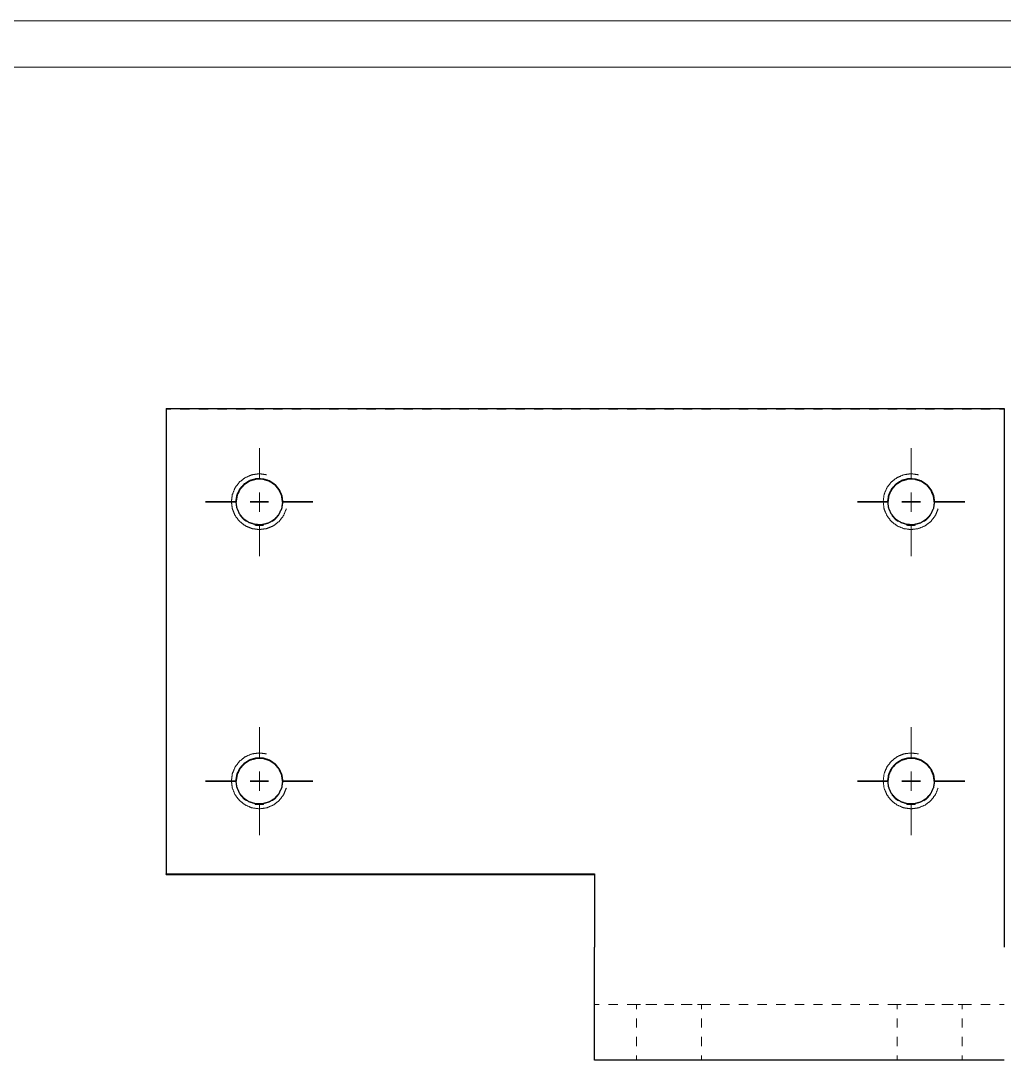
# Model space of a CAD drawing. Header units: millimetres. Extents: x 0 to 420, y 0 to 732.
# Drawn here: x 210 to 315.6, y 185.3 to 297 of the extents above; entities that cross this region are included whole.
import ezdxf

# ---------------------------------------------------------------- set-up
doc = ezdxf.new("R2010")
doc.units = ezdxf.units.MM
doc.layers.add('1', color=7, linetype='Continuous', true_color=0xffffff)

msp = doc.modelspace()

# ---------------------------------------------------------------- linework, layer by layer
at = {"layer": '1', "color": 132, "linetype": 'Continuous', "lineweight": 18}
for p, q in [((420, 297), (0, 297)), ((415, 292), (25, 292))]:
    msp.add_line(p, q, dxfattribs=at)
at = {"layer": '1', "color": 252, "linetype": 'Continuous', "lineweight": 25}
for p, q in [((225.62, 255.34), (315.62, 255.34)), ((225.62, 255.34), (225.62, 205.34)), ((315.62, 255.34), (315.62, 197.47)), ((225.62, 205.27), (225.62, 205.34)), ((225.62, 205.34), (271.62, 205.34)), ((225.62, 205.27), (271.62, 205.27)), ((271.62, 205.34), (271.62, 197.47)), ((315.62, 185.33), (271.62, 185.33))]:
    msp.add_line(p, q, dxfattribs=at)
at = {"layer": '1', "color": 43, "linetype": 'Continuous', "lineweight": 18}
for p, q in [((225.62, 255.27), (226.12, 255.27)), ((227.12, 255.27), (228.12, 255.27)), ((229.12, 255.27), (230.12, 255.27)), ((231.12, 255.27), (232.12, 255.27)), ((233.12, 255.27), (234.12, 255.27)), ((235.12, 255.27), (236.12, 255.27)), ((237.12, 255.27), (238.12, 255.27)), ((239.12, 255.27), (240.12, 255.27)), ((241.12, 255.27), (242.12, 255.27)), ((243.12, 255.27), (244.12, 255.27)), ((245.12, 255.27), (246.12, 255.27)), ((247.12, 255.27), (248.12, 255.27)), ((249.12, 255.27), (250.12, 255.27)), ((251.12, 255.27), (252.12, 255.27)), ((253.12, 255.27), (254.12, 255.27)), ((255.12, 255.27), (256.12, 255.27)), ((257.12, 255.27), (258.12, 255.27)), ((259.12, 255.27), (260.12, 255.27)), ((261.12, 255.27), (262.12, 255.27)), ((263.12, 255.27), (264.12, 255.27)), ((265.12, 255.27), (266.12, 255.27)), ((267.12, 255.27), (268.12, 255.27)), ((269.12, 255.27), (270.12, 255.27)), ((271.12, 255.27), (272.12, 255.27)), ((273.12, 255.27), (274.12, 255.27)), ((275.12, 255.27), (276.12, 255.27)), ((277.12, 255.27), (278.12, 255.27)), ((279.12, 255.27), (280.12, 255.27)), ((281.12, 255.27), (282.12, 255.27)), ((283.12, 255.27), (284.12, 255.27)), ((285.12, 255.27), (286.12, 255.27)), ((287.12, 255.27), (288.12, 255.27)), ((289.12, 255.27), (290.12, 255.27)), ((291.12, 255.27), (292.12, 255.27)), ((293.12, 255.27), (294.12, 255.27)), ((295.12, 255.27), (296.12, 255.27)), ((297.12, 255.27), (298.12, 255.27)), ((299.12, 255.27), (300.12, 255.27)), ((301.12, 255.27), (302.12, 255.27)), ((303.12, 255.27), (304.12, 255.27)), ((305.12, 255.27), (306.12, 255.27)), ((307.12, 255.27), (308.12, 255.27)), ((309.12, 255.27), (310.12, 255.27)), ((311.12, 255.27), (312.12, 255.27)), ((313.12, 255.27), (314.12, 255.27)), ((315.12, 255.27), (315.62, 255.27)), ((233.12, 245.34), (233.12, 245.32)), ((233.12, 245.3), (233.18, 244.81)), ((233.12, 245.29), (233.12, 245.27)), ((238.05, 244.81), (238.12, 245.3)), ((238.12, 245.32), (238.12, 245.34)), ((238.12, 245.27), (238.12, 245.29)), ((303.12, 245.34), (303.12, 245.32)), ((303.12, 245.29), (303.12, 245.27)), ((303.12, 245.27), (303.19, 244.78)), ((308.05, 244.78), (308.12, 245.27)), ((308.12, 245.32), (308.12, 245.34)), ((308.12, 245.27), (308.12, 245.29)), ((233.12, 215.34), (233.12, 215.32)), ((233.12, 215.3), (233.18, 214.81)), ((233.12, 215.29), (233.12, 215.27)), ((238.05, 214.81), (238.12, 215.3)), ((238.12, 215.32), (238.12, 215.34)), ((238.12, 215.27), (238.12, 215.29)), ((303.12, 215.34), (303.12, 215.32)), ((303.12, 215.29), (303.12, 215.27)), ((303.12, 215.27), (303.19, 214.79)), ((308.05, 214.79), (308.12, 215.27)), ((308.12, 215.32), (308.12, 215.34)), ((308.12, 215.27), (308.12, 215.29)), ((272.12, 191.33), (271.62, 191.33)), ((271.62, 191.33), (272.12, 191.33)), ((274.12, 191.33), (273.12, 191.33)), ((273.12, 191.33), (274.12, 191.33)), ((276.12, 191.33), (275.12, 191.33)), ((275.12, 191.33), (276.12, 191.33)), ((276.12, 191.33), (276.12, 190.83)), ((278.12, 191.33), (277.12, 191.33)), ((277.12, 191.33), (278.12, 191.33)), ((280.12, 191.33), (279.12, 191.33)), ((279.12, 191.33), (280.12, 191.33)), ((282.12, 191.33), (281.12, 191.33)), ((281.12, 191.33), (282.12, 191.33)), ((284.12, 191.33), (283.12, 191.33)), ((283.12, 191.33), (283.12, 190.83)), ((283.12, 191.33), (284.12, 191.33)), ((286.12, 191.33), (285.12, 191.33)), ((285.12, 191.33), (286.12, 191.33)), ((288.12, 191.33), (287.12, 191.33)), ((287.12, 191.33), (288.12, 191.33)), ((290.12, 191.33), (289.12, 191.33)), ((289.12, 191.33), (290.12, 191.33)), ((292.12, 191.33), (291.12, 191.33)), ((291.12, 191.33), (292.12, 191.33)), ((294.12, 191.33), (293.12, 191.33)), ((293.12, 191.33), (294.12, 191.33)), ((296.12, 191.33), (295.12, 191.33)), ((295.12, 191.33), (296.12, 191.33)), ((298.12, 191.33), (297.12, 191.33)), ((297.12, 191.33), (298.12, 191.33)), ((300.12, 191.33), (299.12, 191.33)), ((299.12, 191.33), (300.12, 191.33)), ((302.12, 191.33), (301.12, 191.33)), ((301.12, 191.33), (302.12, 191.33)), ((304.12, 191.33), (303.12, 191.33)), ((303.12, 191.33), (304.12, 191.33)), ((304.12, 191.33), (304.12, 190.83)), ((306.12, 191.33), (305.12, 191.33)), ((305.12, 191.33), (306.12, 191.33)), ((308.12, 191.33), (307.12, 191.33)), ((307.12, 191.33), (308.12, 191.33)), ((310.12, 191.33), (309.12, 191.33)), ((309.12, 191.33), (310.12, 191.33)), ((312.12, 191.33), (311.12, 191.33)), ((311.12, 191.33), (311.12, 190.83)), ((311.12, 191.33), (312.12, 191.33)), ((314.12, 191.33), (313.12, 191.33)), ((313.12, 191.33), (314.12, 191.33)), ((315.62, 191.33), (315.12, 191.33)), ((315.12, 191.33), (315.62, 191.33)), ((276.12, 189.83), (276.12, 188.83)), ((283.12, 189.83), (283.12, 188.83)), ((304.12, 189.83), (304.12, 188.83)), ((311.12, 189.83), (311.12, 188.83)), ((276.12, 187.83), (276.12, 186.83)), ((283.12, 187.83), (283.12, 186.83)), ((304.12, 187.83), (304.12, 186.83)), ((311.12, 187.83), (311.12, 186.83)), ((276.12, 185.83), (276.12, 185.33)), ((283.12, 185.83), (283.12, 185.33)), ((304.12, 185.83), (304.12, 185.33)), ((311.12, 185.83), (311.12, 185.33))]:
    msp.add_line(p, q, dxfattribs=at)
at = {"layer": '1', "color": 252, "linetype": 'Continuous', "lineweight": 18}
for p, q in [((235.62, 247.93), (235.62, 251.1)), ((235.62, 247.86), (235.62, 251.03)), ((305.62, 247.93), (305.62, 251.1)), ((305.62, 247.86), (305.62, 251.03)), ((235.62, 244.33), (235.62, 246.34)), ((235.62, 244.26), (235.62, 246.27)), ((305.62, 244.33), (305.62, 246.34)), ((305.62, 244.26), (305.62, 246.27)), ((233.03, 245.34), (229.85, 245.34)), ((233.03, 245.27), (229.85, 245.27)), ((234.62, 245.34), (236.62, 245.34)), ((234.62, 245.27), (236.62, 245.27)), ((238.21, 245.34), (241.38, 245.34)), ((238.21, 245.27), (241.38, 245.27)), ((303.03, 245.34), (299.85, 245.34)), ((303.03, 245.27), (299.85, 245.27)), ((304.62, 245.34), (306.62, 245.34)), ((304.62, 245.27), (306.62, 245.27)), ((308.21, 245.34), (311.38, 245.34)), ((308.21, 245.27), (311.38, 245.27)), ((235.62, 242.75), (235.62, 239.57)), ((235.62, 242.68), (235.62, 239.5)), ((305.62, 242.75), (305.62, 239.57)), ((305.62, 242.68), (305.62, 239.5)), ((235.62, 217.93), (235.62, 221.1)), ((235.62, 217.86), (235.62, 221.04)), ((305.62, 217.93), (305.62, 221.1)), ((305.62, 217.86), (305.62, 221.04)), ((235.62, 214.33), (235.62, 216.34)), ((235.62, 214.27), (235.62, 216.27)), ((305.62, 214.33), (305.62, 216.34)), ((305.62, 214.27), (305.62, 216.27)), ((233.03, 215.34), (229.85, 215.34)), ((233.03, 215.27), (229.85, 215.27)), ((234.62, 215.34), (236.62, 215.34)), ((234.62, 215.27), (236.62, 215.27)), ((238.21, 215.34), (241.38, 215.34)), ((238.21, 215.27), (241.38, 215.27)), ((303.03, 215.34), (299.85, 215.34)), ((303.03, 215.27), (299.85, 215.27)), ((304.62, 215.34), (306.62, 215.34)), ((304.62, 215.27), (306.62, 215.27)), ((308.21, 215.34), (311.38, 215.34)), ((308.21, 215.27), (311.38, 215.27)), ((235.62, 212.75), (235.62, 209.57)), ((235.62, 212.68), (235.62, 209.5)), ((305.62, 212.75), (305.62, 209.57)), ((305.62, 212.68), (305.62, 209.5))]:
    msp.add_line(p, q, dxfattribs=at)
at = {"layer": '1', "color": 252, "linetype": 'Continuous', "lineweight": 13}
for points, knots in [([(236.4, 248.23), (235.62, 248.34), (234.84, 248.23), (234.12, 247.93), (233.5, 247.46), (233.02, 246.84), (232.72, 246.11), (232.62, 245.34), (232.72, 244.56), (233.02, 243.84), (233.5, 243.21), (234.12, 242.74), (234.84, 242.44), (235.62, 242.34), (236.4, 242.44), (237.12, 242.74), (237.74, 243.21), (238.22, 243.84), (238.52, 244.56)], [0, 0, 0.055558, 0.111114, 0.166672, 0.222227, 0.277783, 0.333337, 0.38889, 0.444444, 0.499998, 0.555552, 0.611108, 0.666665, 0.722222, 0.77778, 0.833336, 0.888891, 0.944446, 1, 1]), ([(306.4, 248.23), (305.62, 248.34), (304.84, 248.23), (304.12, 247.93), (303.5, 247.46), (303.02, 246.84), (302.72, 246.11), (302.62, 245.34), (302.72, 244.56), (303.02, 243.84), (303.5, 243.21), (304.12, 242.74), (304.84, 242.44), (305.62, 242.34), (306.4, 242.44), (307.12, 242.74), (307.74, 243.21), (308.22, 243.84), (308.52, 244.56)], [0, 0, 0.055557, 0.111115, 0.166671, 0.222226, 0.277783, 0.333336, 0.38889, 0.444444, 0.499998, 0.555553, 0.611108, 0.666664, 0.722222, 0.777779, 0.833336, 0.888892, 0.944446, 1, 1]), ([(236.4, 218.24), (235.62, 218.34), (234.84, 218.24), (234.12, 217.94), (233.5, 217.46), (233.02, 216.84), (232.72, 216.11), (232.62, 215.34), (232.72, 214.56), (233.02, 213.84), (233.5, 213.22), (234.12, 212.74), (234.84, 212.44), (235.62, 212.34), (236.4, 212.44), (237.12, 212.74), (237.74, 213.22), (238.22, 213.84), (238.52, 214.56)], [0, 0, 0.055558, 0.111114, 0.166671, 0.222227, 0.277782, 0.333336, 0.388889, 0.444443, 0.499997, 0.555552, 0.611108, 0.666665, 0.722221, 0.777779, 0.833335, 0.88889, 0.944446, 1, 1]), ([(306.4, 218.24), (305.62, 218.34), (304.84, 218.24), (304.12, 217.94), (303.5, 217.46), (303.02, 216.84), (302.72, 216.11), (302.62, 215.34), (302.72, 214.56), (303.02, 213.84), (303.5, 213.22), (304.12, 212.74), (304.84, 212.44), (305.62, 212.34), (306.4, 212.44), (307.12, 212.74), (307.74, 213.22), (308.22, 213.84), (308.52, 214.56)], [0, 0, 0.055556, 0.111114, 0.16667, 0.222226, 0.277782, 0.333336, 0.388889, 0.444443, 0.499996, 0.555553, 0.611108, 0.666664, 0.722222, 0.777778, 0.833335, 0.888891, 0.944446, 1, 1])]:
    msp.add_open_spline(points, degree=1, knots=knots, dxfattribs=at)
at = {"layer": '1', "color": 252, "linetype": 'Continuous', "lineweight": 25}
for points, knots in [([(237.74, 246.65), (237.29, 247.2), (236.7, 247.59), (236.02, 247.8), (235.3, 247.82), (234.62, 247.63), (234.01, 247.25), (233.54, 246.72), (233.23, 246.08), (233.12, 245.38), (233.21, 244.67), (233.49, 244.02), (233.95, 243.47), (234.54, 243.08), (235.22, 242.87), (235.93, 242.86), (236.62, 243.04), (237.22, 243.42), (237.7, 243.95), (238.01, 244.59), (238.12, 245.29), (238.03, 246), (237.74, 246.65)], [0, 0, 0.045454, 0.09091, 0.136365, 0.181821, 0.227277, 0.272731, 0.318186, 0.36364, 0.409094, 0.454547, 0.5, 0.545455, 0.59091, 0.636366, 0.681821, 0.727276, 0.772733, 0.818187, 0.86364, 0.909093, 0.954546, 1, 1]), ([(237.74, 246.58), (237.29, 247.13), (236.69, 247.53), (236.01, 247.74), (235.3, 247.75), (234.61, 247.56), (234.01, 247.18), (233.54, 246.65), (233.23, 246.01), (233.12, 245.3)], [0, 0, 0.111109, 0.222221, 0.333335, 0.444447, 0.555563, 0.666672, 0.777784, 0.888893, 1, 1]), ([(307.74, 246.65), (307.29, 247.2), (306.7, 247.59), (306.02, 247.8), (305.3, 247.82), (304.62, 247.63), (304.01, 247.25), (303.54, 246.72), (303.23, 246.08), (303.12, 245.38), (303.21, 244.67), (303.49, 244.02), (303.95, 243.47), (304.54, 243.08), (305.22, 242.87), (305.93, 242.86), (306.62, 243.04), (307.22, 243.42), (307.7, 243.95), (308.01, 244.59), (308.12, 245.29), (308.03, 246), (307.74, 246.65)], [0, 0, 0.045455, 0.090909, 0.136366, 0.181821, 0.227278, 0.272732, 0.318187, 0.36364, 0.409094, 0.454547, 0.5, 0.545454, 0.59091, 0.636365, 0.681821, 0.727277, 0.772732, 0.818186, 0.86364, 0.909093, 0.954546, 1, 1]), ([(307.74, 246.58), (307.28, 247.13), (306.69, 247.53), (306, 247.74), (305.29, 247.75), (304.6, 247.55), (303.99, 247.17), (303.52, 246.63), (303.22, 245.98), (303.12, 245.27)], [0, 0, 0.111109, 0.222223, 0.333336, 0.44445, 0.555562, 0.666676, 0.777786, 0.888894, 1, 1]), ([(238.12, 245.3), (238.02, 245.97), (237.74, 246.58)], [0, 0, 0.499994, 1, 1]), ([(308.12, 245.27), (308.02, 245.95), (307.74, 246.58)], [0, 0, 0.499993, 1, 1]), ([(237.74, 216.65), (237.29, 217.2), (236.7, 217.59), (236.02, 217.81), (235.3, 217.82), (234.62, 217.63), (234.01, 217.25), (233.54, 216.72), (233.23, 216.08), (233.12, 215.38), (233.21, 214.67), (233.49, 214.02), (233.95, 213.48), (234.54, 213.08), (235.22, 212.87), (235.93, 212.86), (236.62, 213.05), (237.22, 213.42), (237.7, 213.95), (238.01, 214.59), (238.12, 215.3), (238.03, 216), (237.74, 216.65)], [0, 0, 0.045454, 0.09091, 0.136364, 0.181821, 0.227276, 0.272732, 0.318186, 0.363639, 0.409093, 0.454546, 0.5, 0.545455, 0.590909, 0.636365, 0.68182, 0.727276, 0.772733, 0.818187, 0.863639, 0.909093, 0.954546, 1, 1]), ([(307.74, 216.65), (307.29, 217.2), (306.7, 217.59), (306.02, 217.81), (305.3, 217.82), (304.62, 217.63), (304.01, 217.25), (303.54, 216.72), (303.23, 216.08), (303.12, 215.38), (303.21, 214.67), (303.49, 214.02), (303.95, 213.48), (304.54, 213.08), (305.22, 212.87), (305.93, 212.86), (306.62, 213.05), (307.22, 213.42), (307.7, 213.95), (308.01, 214.59), (308.12, 215.3), (308.03, 216), (307.74, 216.65)], [0, 0, 0.045455, 0.090909, 0.136365, 0.18182, 0.227277, 0.272733, 0.318187, 0.363639, 0.409093, 0.454546, 0.5, 0.545454, 0.59091, 0.636365, 0.681821, 0.727277, 0.772732, 0.818186, 0.863639, 0.909093, 0.954546, 1, 1]), ([(237.74, 216.59), (237.29, 217.13), (236.69, 217.53), (236.01, 217.74), (235.3, 217.75), (234.61, 217.56), (234.01, 217.18), (233.54, 216.65), (233.23, 216.01), (233.12, 215.3)], [0, 0, 0.111112, 0.222221, 0.333336, 0.444448, 0.555564, 0.666673, 0.777784, 0.888894, 1, 1]), ([(307.74, 216.59), (307.28, 217.13), (306.69, 217.53), (306, 217.74), (305.29, 217.75), (304.6, 217.55), (303.99, 217.17), (303.52, 216.63), (303.22, 215.98), (303.12, 215.27)], [0, 0, 0.111112, 0.222226, 0.333337, 0.444451, 0.555563, 0.666677, 0.777787, 0.888894, 1, 1]), ([(238.12, 215.3), (238.02, 215.97), (237.74, 216.59)], [0, 0, 0.500001, 1, 1]), ([(308.12, 215.27), (308.02, 215.95), (307.74, 216.59)], [0, 0, 0.500007, 1, 1]), ([(271.62, 185.33), (271.62, 185.44), (271.62, 186.26), (271.62, 187.85), (271.62, 190.09), (271.62, 192.83), (271.62, 194.33), (271.62, 197.47)], [0, 0, 0.008581, 0.076342, 0.20718, 0.392051, 0.618175, 0.741904, 1, 1])]:
    msp.add_open_spline(points, degree=1, knots=knots, dxfattribs=at)
at = {"layer": '1', "color": 43, "linetype": 'Continuous', "lineweight": 18}
for points, knots in [([(233.53, 243.9), (233.97, 243.39), (234.23, 243.22)], [0, 0, 0.681779, 1, 1]), ([(237, 243.22), (237.27, 243.39), (237.7, 243.9)], [0, 0, 0.318238, 1, 1]), ([(303.55, 243.88), (303.98, 243.38), (304.24, 243.21)], [0, 0, 0.681773, 1, 1]), ([(306.99, 243.21), (307.26, 243.38), (307.69, 243.88)], [0, 0, 0.318215, 1, 1]), ([(235.13, 242.83), (235.26, 242.79), (235.98, 242.79), (236.11, 242.83)], [0, 0, 0.136341, 0.863645, 1, 1]), ([(305.14, 242.83), (305.26, 242.79), (305.97, 242.79), (306.1, 242.83)], [0, 0, 0.136367, 0.863654, 1, 1]), ([(233.53, 213.9), (233.97, 213.39), (234.23, 213.22)], [0, 0, 0.681779, 1, 1]), ([(237, 213.22), (237.27, 213.39), (237.7, 213.9)], [0, 0, 0.318238, 1, 1]), ([(303.55, 213.88), (303.98, 213.38), (304.24, 213.21)], [0, 0, 0.681773, 1, 1]), ([(306.99, 213.21), (307.26, 213.38), (307.69, 213.88)], [0, 0, 0.318215, 1, 1]), ([(235.13, 212.83), (235.26, 212.8), (235.98, 212.8), (236.11, 212.83)], [0, 0, 0.136337, 0.863649, 1, 1]), ([(305.14, 212.83), (305.26, 212.8), (305.97, 212.8), (306.1, 212.83)], [0, 0, 0.136367, 0.863654, 1, 1]), ([(276.56, 191.33), (276.22, 191.33), (276.12, 191.33)], [0, 0, 0.767552, 1, 1]), ([(276.12, 191.33), (276.22, 191.33), (276.56, 191.33)], [0, 0, 0.232448, 1, 1]), ([(280.06, 191.33), (279.2, 191.33), (279.18, 191.33)], [0, 0, 0.982164, 1, 1]), ([(279.18, 191.33), (280.04, 191.33), (280.06, 191.33)], [0, 0, 0.982164, 1, 1]), ([(283.12, 191.33), (283.02, 191.33), (282.68, 191.33)], [0, 0, 0.232459, 1, 1]), ([(282.68, 191.33), (282.72, 191.33), (283.12, 191.33)], [0, 0, 0.083629, 1, 1]), ([(304.56, 191.33), (304.52, 191.33), (304.12, 191.33)], [0, 0, 0.083629, 1, 1]), ([(304.12, 191.33), (304.22, 191.33), (304.56, 191.33)], [0, 0, 0.232459, 1, 1]), ([(308.06, 191.33), (308.04, 191.33), (307.18, 191.33)], [0, 0, 0.017859, 1, 1]), ([(307.18, 191.33), (307.2, 191.33), (308.06, 191.33)], [0, 0, 0.017859, 1, 1]), ([(311.12, 191.33), (310.72, 191.33), (310.68, 191.33)], [0, 0, 0.916328, 1, 1]), ([(310.68, 191.33), (310.72, 191.33), (311.12, 191.33)], [0, 0, 0.083672, 1, 1])]:
    msp.add_open_spline(points, degree=1, knots=knots, dxfattribs=at)
for points in [[(278.31, 191.33), (277.43, 191.33)], [(277.43, 191.33), (278.31, 191.33)], [(281.81, 191.33), (280.93, 191.33)], [(280.93, 191.33), (281.81, 191.33)], [(306.31, 191.33), (305.43, 191.33)], [(305.43, 191.33), (306.31, 191.33)], [(309.81, 191.33), (308.93, 191.33)], [(308.93, 191.33), (309.81, 191.33)]]:
    msp.add_open_spline(points, degree=1, dxfattribs=at)

doc.saveas('drawing.dxf')
